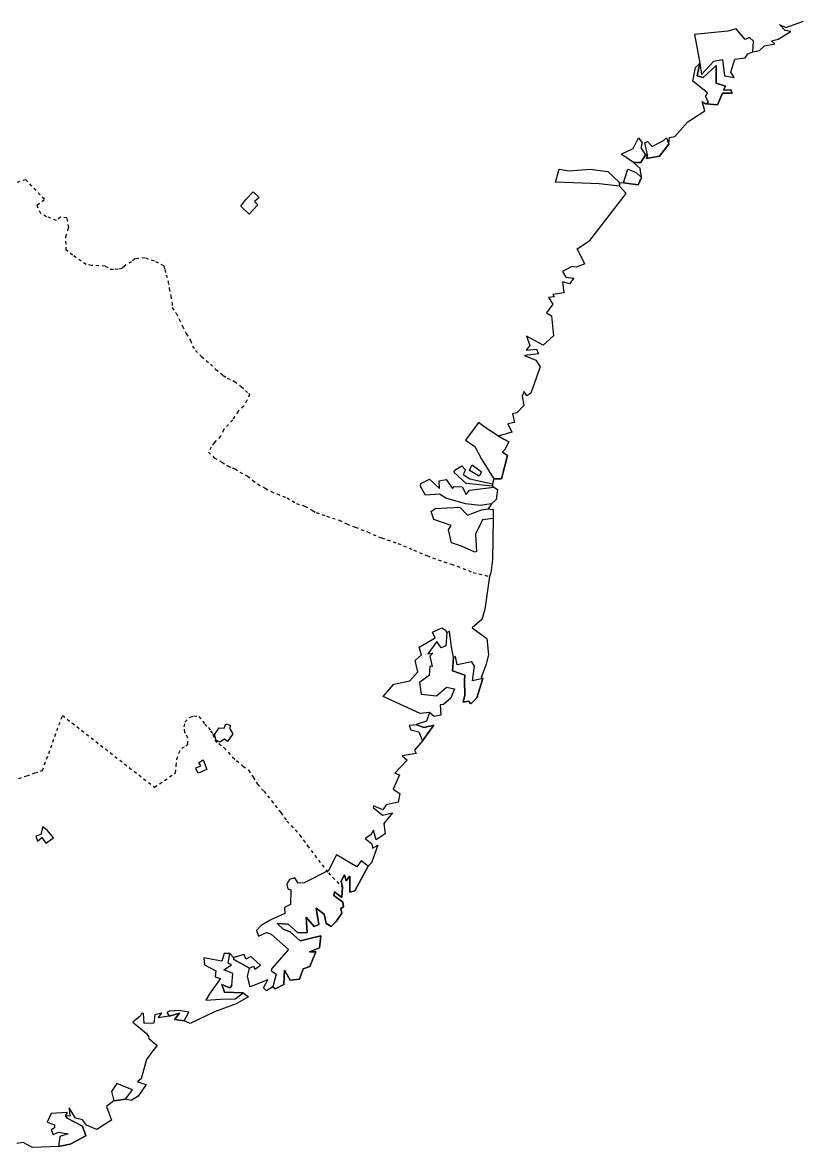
# Model space of a CAD drawing. Header units: millimetres. Extents: x 1888 to 2040, y 1705 to 1894.
# Drawn here: x 1998.55 to 2024.36, y 1787.5 to 1824.66 of the extents above; entities that cross this region are included whole.
import ezdxf

# ---------------------------------------------------------------- set-up
doc = ezdxf.new("R2010")
doc.units = ezdxf.units.MM
doc.linetypes.add('HIDDEN', pattern=[0.375, 0.25, -0.125])

# ---------------------------------------------------------------- blocks, each defined once
blk = doc.blocks.new('mall')
at = {"linetype": 'Continuous'}
for p, q in [((-1035, -12408), (-1231, -12203)), ((-1231, -12203), (-1023, -12309)), ((-1023, -12309), (-434, -12096)), ((-2930, -12425), (-4038, -12536)), ((-4038, -12536), (-3859, -13481)), ((-2664, -12350), (-2930, -12425)), ((-2358, -12699), (-2664, -12350)), ((-1276, -12693), (-848, -12436)), ((-848, -12436), (-1035, -12408)), ((-2223, -12635), (-2358, -12699)), ((-2090, -12756), (-2223, -12635)), ((-2110, -13105), (-2090, -12756)), ((-1885, -13063), (-1722, -12908)), ((-1722, -12908), (-1387, -12845)), ((-1487, -12749), (-1276, -12693)), ((-1387, -12845), (-1487, -12749)), ((-3393, -13423), (-3108, -13360)), ((-3393, -13423), (-3108, -13360)), ((-3108, -13360), (-3042, -13902)), ((-3108, -13360), (-3042, -13902)), ((-2833, -13783), (-2702, -13351)), ((-2833, -13783), (-2702, -13351)), ((-2702, -13351), (-2362, -13313)), ((-2702, -13351), (-2362, -13313)), ((-2362, -13313), (-2270, -13179)), ((-2362, -13313), (-2270, -13179)), ((-2270, -13179), (-2110, -13105)), ((-2270, -13179), (-2110, -13105)), ((-2110, -13105), (-1885, -13063)), ((-4091, -14073), (-4007, -13629)), ((-4007, -13629), (-3859, -13481)), ((-3949, -13898), (-3859, -13481)), ((-3859, -13481), (-3949, -13898)), ((-3859, -13481), (-3810, -13853)), ((-3859, -13481), (-3810, -13853)), ((-3810, -13853), (-3393, -13423)), ((-3810, -13853), (-3393, -13423)), ((-3320, -13557), (-3752, -13959)), ((-3752, -13959), (-3320, -13557)), ((-3322, -14148), (-3320, -13557)), ((-3320, -13557), (-3322, -14148)), ((-3607, -14467), (-4091, -14073)), ((-3752, -13959), (-3949, -13898)), ((-3949, -13898), (-3752, -13959)), ((-3042, -13902), (-2725, -13954)), ((-3042, -13902), (-2725, -13954)), ((-2725, -13954), (-2833, -13783)), ((-2725, -13954), (-2833, -13783)), ((-3678, -14585), (-3607, -14467)), ((-3010, -14248), (-3322, -14148)), ((-3322, -14148), (-3010, -14248)), ((-3279, -14858), (-3109, -14480)), ((-3109, -14480), (-3279, -14858)), ((-3109, -14480), (-2787, -14474)), ((-2787, -14474), (-3109, -14480)), ((-3076, -14375), (-3010, -14248)), ((-3010, -14248), (-3076, -14375)), ((-2832, -14367), (-3076, -14375)), ((-3076, -14375), (-2832, -14367)), ((-2787, -14474), (-2832, -14367)), ((-2832, -14367), (-2787, -14474)), ((-3698, -15061), (-3788, -14754)), ((-3788, -14754), (-3662, -14822)), ((-3575, -14767), (-3678, -14585)), ((-3662, -14822), (-3575, -14767)), ((-3662, -14822), (-3279, -14858)), ((-3279, -14858), (-3662, -14822)), ((-4261, -15426), (-3698, -15061)), ((-4692, -15907), (-4261, -15426)), ((-6062, -16301), (-5887, -15947)), ((-5887, -15947), (-5770, -16118)), ((-5064, -16040), (-4959, -15948)), ((-4959, -15948), (-4890, -16157)), ((-4890, -16157), (-4862, -15939)), ((-4862, -15939), (-4692, -15907)), ((-6455, -16491), (-6062, -16301)), ((-5770, -16118), (-5815, -16280)), ((-5815, -16280), (-5654, -16508)), ((-5675, -16120), (-5589, -16071)), ((-5595, -16511), (-5675, -16120)), ((-5589, -16071), (-5436, -16233)), ((-5436, -16233), (-5064, -16040)), ((-5193, -16560), (-4890, -16157)), ((-4890, -16157), (-5193, -16560)), ((-6056, -16762), (-6455, -16491)), ((-5810, -16762), (-5654, -16508)), ((-5654, -16508), (-5810, -16762)), ((-5654, -16508), (-5595, -16511)), ((-5595, -16511), (-5623, -16634)), ((-5623, -16634), (-5595, -16511)), ((-5623, -16634), (-5193, -16560)), ((-5193, -16560), (-5623, -16634)), ((-8627, -17412), (-8507, -16983)), ((-8507, -16983), (-8179, -17044)), ((-8179, -17044), (-7499, -16983)), ((-7499, -16983), (-6896, -17062)), ((-6896, -17062), (-6514, -17426)), ((-6387, -17434), (-6237, -16983)), ((-6237, -16983), (-5964, -17092)), ((-6056, -16762), (-5810, -16762)), ((-5836, -16968), (-6056, -16762)), ((-5810, -16762), (-6056, -16762)), ((-5964, -17092), (-5789, -17261)), ((-5789, -17261), (-5836, -16968)), ((-7190, -17472), (-8627, -17412)), ((-6517, -17546), (-6514, -17426)), ((-6514, -17426), (-6517, -17546)), ((-6514, -17426), (-6387, -17434)), ((-6387, -17434), (-5898, -17502)), ((-5898, -17502), (-6387, -17434)), ((-5898, -17502), (-5789, -17261)), ((-5789, -17261), (-5898, -17502)), ((-18860, -17985), (-18621, -17735)), ((-18621, -17735), (-18427, -17926)), ((-7501, -19340), (-6298, -17787)), ((-6517, -17546), (-7190, -17472)), ((-6298, -17787), (-6517, -17546)), ((-19027, -18211), (-18860, -17985)), ((-18473, -18163), (-18753, -18469)), ((-18427, -17926), (-18575, -18056)), ((-18575, -18056), (-18473, -18163)), ((-18753, -18469), (-19027, -18211)), ((-7916, -19621), (-7501, -19340)), ((-7665, -20116), (-7916, -19621)), ((-8095, -20203), (-8403, -20365)), ((-8403, -20365), (-8290, -20549)), ((-7950, -20222), (-8095, -20203)), ((-7665, -20116), (-7950, -20222)), ((-8171, -20772), (-8404, -20709)), ((-8404, -20709), (-8355, -21074)), ((-8290, -20549), (-8025, -20587)), ((-8025, -20587), (-8171, -20772)), ((-8355, -21074), (-8717, -21119)), ((-8717, -21119), (-8676, -21207)), ((-8723, -21447), (-8924, -21725)), ((-8676, -21207), (-8863, -21221)), ((-8863, -21221), (-8723, -21447)), ((-8924, -21725), (-8759, -21833)), ((-8759, -21833), (-8701, -22489)), ((-9038, -22802), (-9592, -22503)), ((-9592, -22503), (-9474, -22808)), ((-8701, -22489), (-9038, -22802)), ((-9474, -22808), (-9603, -22959)), ((-9603, -22959), (-9260, -22929)), ((-9260, -22929), (-9191, -23083)), ((-9191, -23083), (-9650, -23144)), ((-9650, -23144), (-9284, -23290)), ((-9284, -23290), (-9136, -23510)), ((-9136, -23510), (-9443, -24383)), ((-9670, -24325), (-9734, -24481)), ((-9734, -24481), (-9676, -24791)), ((-9574, -24469), (-9670, -24325)), ((-9443, -24383), (-9574, -24469)), ((-9676, -24791), (-9913, -25038)), ((-9913, -25038), (-10047, -25065)), ((-10047, -25065), (-9984, -25354)), ((-11288, -25506), (-11610, -25938)), ((-11176, -25352), (-11288, -25506)), ((-10955, -25520), (-11176, -25352)), ((-10483, -25825), (-10955, -25520)), ((-9984, -25354), (-10203, -25393)), ((-10203, -25393), (-10071, -25666)), ((-11610, -25938), (-11293, -26144)), ((-10071, -25666), (-10522, -25805)), ((-10522, -25805), (-10483, -25825)), ((-10483, -25825), (-10167, -25986)), ((-10167, -25986), (-10483, -25825)), ((-10167, -25986), (-10295, -26228)), ((-10295, -26228), (-10167, -25986)), ((-11293, -26144), (-11078, -26563)), ((-10295, -26228), (-10379, -26333)), ((-10379, -26333), (-10295, -26228)), ((-10379, -26333), (-10220, -26439)), ((-10220, -26439), (-10379, -26333)), ((-11436, -26856), (-11386, -26749)), ((-11386, -26749), (-11076, -26980)), ((-11078, -26563), (-10666, -27216)), ((-10220, -26439), (-10411, -27216)), ((-10411, -27216), (-10220, -26439)), ((-11995, -26997), (-11921, -26906)), ((-11587, -27372), (-11995, -26997)), ((-11921, -26906), (-11729, -26782)), ((-11729, -26782), (-11601, -26912)), ((-11601, -26912), (-11678, -27074)), ((-11678, -27074), (-11462, -27213)), ((-11473, -26934), (-11436, -26856)), ((-11154, -27124), (-11473, -26934)), ((-11076, -26980), (-11154, -27124)), ((-13095, -27469), (-13084, -27364)), ((-12926, -27757), (-13095, -27469)), ((-13084, -27364), (-12799, -27229)), ((-12799, -27229), (-12462, -27536)), ((-12474, -27274), (-12242, -27232)), ((-12462, -27536), (-12474, -27274)), ((-12242, -27232), (-12029, -27534)), ((-12029, -27534), (-11976, -27467)), ((-11976, -27467), (-11720, -27477)), ((-11720, -27477), (-11582, -27726)), ((-10707, -27459), (-11587, -27372)), ((-11472, -27590), (-10664, -27493)), ((-11462, -27213), (-10717, -27375)), ((-10666, -27216), (-10717, -27375)), ((-10717, -27375), (-10707, -27459)), ((-10717, -27375), (-10707, -27459)), ((-10707, -27459), (-10664, -27493)), ((-10411, -27216), (-10666, -27216)), ((-10666, -27216), (-10411, -27216)), ((-10664, -27493), (-10549, -27561)), ((-10664, -27493), (-10549, -27561)), ((-12467, -27715), (-12926, -27757)), ((-12251, -27847), (-12467, -27715)), ((-11604, -28038), (-12251, -27847)), ((-11582, -27726), (-11472, -27590)), ((-10549, -27561), (-10588, -27900)), ((-10549, -27561), (-10588, -27900)), ((-12739, -28289), (-12604, -28191)), ((-12604, -28191), (-11796, -28153)), ((-11796, -28153), (-11533, -28414)), ((-11119, -28090), (-11604, -28038)), ((-11533, -28414), (-11079, -28234)), ((-10742, -28035), (-11119, -28090)), ((-11079, -28234), (-10853, -28209)), ((-10742, -28035), (-10853, -28209)), ((-10853, -28209), (-10695, -28224)), ((-10853, -28209), (-10695, -28224)), ((-10588, -27900), (-10742, -28035)), ((-10588, -27900), (-10742, -28035)), ((-10695, -28224), (-10693, -28526)), ((-10695, -28224), (-10693, -28526)), ((-12650, -28556), (-12739, -28289)), ((-12079, -28749), (-12650, -28556)), ((-11045, -28569), (-11277, -29039)), ((-10693, -28526), (-11045, -28569)), ((-10693, -28526), (-10708, -29882)), ((-12164, -28902), (-12079, -28749)), ((-12071, -29324), (-12164, -28902)), ((-11734, -29440), (-12071, -29324)), ((-11277, -29039), (-11239, -29618)), ((-11291, -29631), (-11734, -29440)), ((-11239, -29618), (-11291, -29631)), ((-10708, -29882), (-10769, -30318)), ((-10807, -30437), (-10964, -31512)), ((-10769, -30318), (-10807, -30437)), ((-10964, -31512), (-11062, -31856)), ((-11062, -31856), (-11381, -32137)), ((-12698, -32273), (-12383, -32131)), ((-12609, -32467), (-12698, -32273)), ((-12383, -32131), (-12269, -32212)), ((-12269, -32212), (-12219, -32283)), ((-12219, -32283), (-12250, -32724)), ((-12219, -32283), (-12250, -32724)), ((-12133, -32259), (-12219, -32283)), ((-12063, -32765), (-12133, -32259)), ((-11381, -32137), (-10905, -32489)), ((-13134, -32775), (-12609, -32467)), ((-12550, -32584), (-12845, -32997)), ((-12550, -32584), (-12845, -32997)), ((-12408, -32797), (-12550, -32584)), ((-12408, -32797), (-12550, -32584)), ((-10905, -32489), (-10843, -33023)), ((-13270, -33214), (-13057, -33028)), ((-13057, -33028), (-13134, -32775)), ((-12845, -32997), (-12684, -32967)), ((-12845, -32997), (-12684, -32967)), ((-12684, -32967), (-12782, -33074)), ((-12684, -32967), (-12782, -33074)), ((-12250, -32724), (-12408, -32797)), ((-12250, -32724), (-12408, -32797)), ((-12003, -33113), (-12063, -32765)), ((-10843, -33023), (-10932, -33365)), ((-13181, -33586), (-13270, -33214)), ((-12783, -33400), (-12803, -33708)), ((-12783, -33400), (-12803, -33708)), ((-12706, -33413), (-12783, -33400)), ((-12706, -33413), (-12783, -33400)), ((-12782, -33074), (-12706, -33413)), ((-12782, -33074), (-12706, -33413)), ((-12039, -33550), (-12003, -33113)), ((-12003, -33113), (-12039, -33550)), ((-11934, -33082), (-12003, -33113)), ((-11885, -33361), (-11934, -33082)), ((-11394, -33259), (-11885, -33361)), ((-11307, -33399), (-11394, -33259)), ((-11377, -33888), (-11307, -33399)), ((-10932, -33365), (-11082, -33779)), ((-13448, -33890), (-13181, -33586)), ((-12803, -33708), (-13120, -33936)), ((-12803, -33708), (-13120, -33936)), ((-11624, -33693), (-12039, -33550)), ((-12039, -33550), (-11624, -33693)), ((-11635, -33882), (-11624, -33693)), ((-11624, -33693), (-11635, -33882)), ((-11033, -33810), (-11377, -33888)), ((-11033, -33810), (-11230, -34450)), ((-11230, -34450), (-11033, -33810)), ((-11082, -33779), (-11033, -33810)), ((-14327, -34400), (-13977, -33990)), ((-13977, -33990), (-13448, -33890)), ((-13120, -33936), (-13073, -34327)), ((-13120, -33936), (-13073, -34327)), ((-12558, -34384), (-12231, -34091)), ((-12558, -34384), (-12231, -34091)), ((-12231, -34091), (-11966, -34145)), ((-12231, -34091), (-11966, -34145)), ((-11966, -34145), (-12090, -34459)), ((-11966, -34145), (-12090, -34459)), ((-11629, -34354), (-11635, -33882)), ((-11635, -33882), (-11629, -34354)), ((-13105, -34964), (-14327, -34400)), ((-13073, -34327), (-12558, -34384)), ((-13073, -34327), (-12558, -34384)), ((-12090, -34459), (-12328, -34664)), ((-12090, -34459), (-12328, -34664)), ((-11685, -34591), (-11629, -34354)), ((-11629, -34354), (-11685, -34591)), ((-11230, -34450), (-11432, -34645)), ((-11432, -34645), (-11230, -34450)), ((-12328, -34664), (-12440, -34674)), ((-12328, -34664), (-12440, -34674)), ((-12440, -34674), (-12421, -35016)), ((-12440, -34674), (-12421, -35016)), ((-11508, -34561), (-11685, -34591)), ((-11685, -34591), (-11508, -34561)), ((-11432, -34645), (-11508, -34561)), ((-11508, -34561), (-11432, -34645)), ((-12895, -35217), (-13238, -35330)), ((-12791, -34929), (-13105, -34964)), ((-12791, -34929), (-12895, -35217)), ((-12642, -35067), (-12791, -34929)), ((-12642, -35067), (-12791, -34929)), ((-12421, -35016), (-12642, -35067)), ((-12421, -35016), (-12642, -35067)), ((-19904, -35653), (-19748, -35435)), ((-19852, -35821), (-19904, -35653)), ((-19748, -35435), (-19576, -35449)), ((-19576, -35449), (-19529, -35300)), ((-19529, -35300), (-19380, -35354)), ((-19289, -35636), (-19471, -35893)), ((-19380, -35354), (-19391, -35472)), ((-19391, -35472), (-19289, -35636)), ((-13222, -35339), (-13468, -35362)), ((-13468, -35362), (-13409, -35501)), ((-13409, -35501), (-13150, -35570)), ((-13238, -35330), (-13222, -35339)), ((-13222, -35339), (-12969, -35428)), ((-12969, -35428), (-13222, -35339)), ((-13150, -35570), (-13021, -35866)), ((-12647, -35347), (-13021, -35866)), ((-13021, -35866), (-12647, -35347)), ((-12969, -35428), (-12647, -35347)), ((-12647, -35347), (-12969, -35428)), ((-19851, -35840), (-19852, -35821)), ((-19728, -35908), (-19851, -35840)), ((-19570, -35810), (-19728, -35908)), ((-19471, -35893), (-19570, -35810)), ((-13021, -35866), (-13292, -36175)), ((-13240, -36289), (-13703, -36364)), ((-13703, -36364), (-13527, -36505)), ((-13292, -36175), (-13240, -36289)), ((-20516, -36758), (-20356, -36687)), ((-20485, -36857), (-20516, -36758)), ((-20420, -36577), (-20271, -36496)), ((-20356, -36687), (-20420, -36577)), ((-20271, -36496), (-20148, -36815)), ((-13527, -36505), (-13935, -36930)), ((-20441, -36935), (-20485, -36857)), ((-20148, -36815), (-20441, -36935)), ((-13788, -36994), (-13994, -37466)), ((-13935, -36930), (-13788, -36994)), ((-13994, -37466), (-13770, -37604)), ((-13830, -37897), (-14226, -37979)), ((-13770, -37604), (-13830, -37897)), ((-14644, -38011), (-14651, -38067)), ((-14651, -38067), (-14345, -38318)), ((-14336, -38149), (-14644, -38011)), ((-14345, -38318), (-14019, -38241)), ((-14226, -37979), (-14336, -38149)), ((-14019, -38241), (-14300, -38594)), ((-14300, -38594), (-14263, -38934)), ((-25634, -38964), (-25804, -39015)), ((-25804, -39015), (-25748, -39182)), ((-25571, -38711), (-25634, -38964)), ((-25425, -38821), (-25571, -38711)), ((-25216, -39069), (-25425, -38821)), ((-14733, -38967), (-14916, -39095)), ((-14646, -38818), (-14733, -38967)), ((-14557, -39139), (-14646, -38818)), ((-14263, -38934), (-14557, -39139)), ((-25748, -39182), (-25607, -39054)), ((-25607, -39054), (-25469, -39245)), ((-25469, -39245), (-25216, -39069)), ((-14916, -39095), (-14704, -39269)), ((-14497, -39312), (-14712, -39901)), ((-14704, -39269), (-14676, -39413)), ((-14676, -39413), (-14497, -39312)), ((-15871, -39634), (-16128, -40153)), ((-15196, -40032), (-15871, -39634)), ((-14817, -40002), (-15260, -40816)), ((-15260, -40816), (-14817, -40002)), ((-15055, -39831), (-15196, -40032)), ((-14817, -40002), (-15055, -39831)), ((-14712, -39901), (-14817, -40002)), ((-17423, -40441), (-17509, -40605)), ((-17241, -40386), (-17423, -40441)), ((-17131, -40570), (-17241, -40386)), ((-16128, -40153), (-16941, -40558)), ((-15607, -40291), (-15719, -40501)), ((-15719, -40501), (-15607, -40291)), ((-15719, -40501), (-15673, -40700)), ((-15673, -40700), (-15719, -40501)), ((-15549, -40490), (-15607, -40291)), ((-15607, -40291), (-15549, -40490)), ((-15426, -40340), (-15549, -40490)), ((-15549, -40490), (-15426, -40340)), ((-15425, -40870), (-15426, -40340)), ((-15426, -40340), (-15425, -40870)), ((-17509, -40605), (-17481, -40758)), ((-17481, -40758), (-17376, -40786)), ((-17376, -40786), (-17390, -41275)), ((-16941, -40558), (-17131, -40570)), ((-15935, -40854), (-15959, -40977)), ((-15959, -40977), (-15935, -40854)), ((-15692, -41045), (-15935, -40854)), ((-15935, -40854), (-15692, -41045)), ((-15673, -40700), (-15692, -41045)), ((-15692, -41045), (-15673, -40700)), ((-15260, -40816), (-15425, -40870)), ((-15425, -40870), (-15260, -40816)), ((-15959, -40977), (-15660, -41200)), ((-15660, -41200), (-15959, -40977)), ((-15660, -41200), (-15633, -41354)), ((-15633, -41354), (-15660, -41200)), ((-17577, -41567), (-18019, -41767)), ((-17390, -41275), (-17587, -41373)), ((-17587, -41373), (-17577, -41567)), ((-16279, -41591), (-16539, -41393)), ((-16539, -41393), (-16454, -41935)), ((-16454, -41935), (-16539, -41393)), ((-16539, -41393), (-16279, -41591)), ((-16211, -41894), (-16279, -41591)), ((-16279, -41591), (-16211, -41894)), ((-15695, -41556), (-15875, -41829)), ((-15875, -41829), (-15695, -41556)), ((-15633, -41354), (-15724, -41399)), ((-15724, -41399), (-15633, -41354)), ((-15724, -41399), (-15695, -41556)), ((-15695, -41556), (-15724, -41399)), ((-18353, -41961), (-18511, -42133)), ((-18019, -41767), (-18353, -41961)), ((-17465, -41922), (-17827, -41901)), ((-17827, -41901), (-17630, -42089)), ((-17630, -42089), (-17827, -41901)), ((-17827, -41901), (-17465, -41922)), ((-17151, -42206), (-17465, -41922)), ((-17465, -41922), (-17151, -42206)), ((-16609, -42000), (-16873, -41695)), ((-16873, -41695), (-16837, -42197)), ((-16837, -42197), (-16873, -41695)), ((-16873, -41695), (-16609, -42000)), ((-16454, -41935), (-16609, -42000)), ((-16609, -42000), (-16454, -41935)), ((-16048, -41995), (-16211, -41894)), ((-16211, -41894), (-16048, -41995)), ((-15875, -41829), (-16048, -41995)), ((-16048, -41995), (-15875, -41829)), ((-18511, -42133), (-18449, -42321)), ((-18449, -42321), (-18177, -42202)), ((-18177, -42202), (-18024, -42254)), ((-18024, -42254), (-17454, -42763)), ((-17630, -42089), (-17399, -42179)), ((-17399, -42179), (-17630, -42089)), ((-17399, -42179), (-17072, -42468)), ((-17072, -42468), (-17399, -42179)), ((-16837, -42197), (-17151, -42206)), ((-17151, -42206), (-16837, -42197)), ((-17072, -42468), (-16386, -42303)), ((-16386, -42303), (-17072, -42468)), ((-16386, -42303), (-16430, -42701)), ((-16430, -42701), (-16386, -42303)), ((-16430, -42701), (-16756, -42830)), ((-16756, -42830), (-16430, -42701)), ((-19653, -43145), (-20252, -43037)), ((-20252, -43037), (-20226, -43265)), ((-19583, -42889), (-19653, -43145)), ((-19395, -42885), (-19583, -42889)), ((-19447, -43214), (-19395, -42885)), ((-19447, -43214), (-19395, -42885)), ((-19269, -43017), (-19395, -42885)), ((-18916, -42919), (-19269, -43017)), ((-19264, -43093), (-19269, -43017)), ((-19269, -43017), (-19264, -43093)), ((-18739, -43372), (-19264, -43093)), ((-19264, -43093), (-18739, -43372)), ((-18867, -43074), (-18916, -42919)), ((-18698, -42986), (-18867, -43074)), ((-18375, -43281), (-18698, -42986)), ((-17454, -42763), (-18002, -43391)), ((-16756, -42830), (-16546, -42831)), ((-16546, -42831), (-16756, -42830)), ((-16546, -42831), (-16750, -43325)), ((-16750, -43325), (-16546, -42831)), ((-20226, -43265), (-19859, -43467)), ((-19859, -43467), (-19879, -43661)), ((-19588, -43427), (-19342, -43267)), ((-19588, -43427), (-19342, -43267)), ((-19299, -43553), (-19588, -43427)), ((-19299, -43553), (-19588, -43427)), ((-19342, -43267), (-19447, -43214)), ((-19342, -43267), (-19447, -43214)), ((-18806, -43648), (-18739, -43372)), ((-18739, -43372), (-18613, -43313)), ((-18613, -43313), (-18572, -43408)), ((-18572, -43408), (-18375, -43281)), ((-18002, -43391), (-18025, -43456)), ((-18025, -43456), (-17857, -43571)), ((-17590, -43443), (-17607, -43918)), ((-17607, -43918), (-17590, -43443)), ((-17395, -43767), (-17590, -43443)), ((-17590, -43443), (-17395, -43767)), ((-16965, -43396), (-17093, -43743)), ((-17093, -43743), (-16965, -43396)), ((-16750, -43325), (-16965, -43396)), ((-16965, -43396), (-16750, -43325)), ((-19696, -43714), (-20068, -44217)), ((-19879, -43661), (-19696, -43714)), ((-19322, -43951), (-19299, -43553)), ((-19322, -43951), (-19299, -43553)), ((-18725, -43990), (-18806, -43648)), ((-18136, -43763), (-18725, -43990)), ((-18280, -44022), (-18136, -43763)), ((-17857, -43571), (-17969, -43994)), ((-17093, -43743), (-17395, -43767)), ((-17395, -43767), (-17093, -43743)), ((-19394, -44026), (-19659, -43911)), ((-19659, -43911), (-19572, -44168)), ((-19572, -44168), (-19659, -43911)), ((-19659, -43911), (-19394, -44026)), ((-19572, -44168), (-18948, -44184)), ((-18948, -44184), (-19572, -44168)), ((-19322, -43951), (-19394, -44026)), ((-19394, -44026), (-19322, -43951)), ((-19213, -44390), (-18948, -44184)), ((-18948, -44184), (-18773, -44322)), ((-18179, -44125), (-18280, -44022)), ((-17969, -43994), (-18179, -44125)), ((-17899, -44057), (-17969, -43994)), ((-17969, -43994), (-17899, -44057)), ((-17607, -43918), (-17899, -44057)), ((-17899, -44057), (-17607, -43918)), ((-20068, -44217), (-20191, -44435)), ((-20191, -44435), (-19704, -44402)), ((-19182, -44557), (-19896, -44820)), ((-19704, -44402), (-19213, -44390)), ((-18773, -44322), (-19182, -44557)), ((-22316, -44869), (-22359, -44965)), ((-22243, -44869), (-22316, -44869)), ((-22226, -45204), (-22243, -44869)), ((-21873, -44911), (-21906, -45189)), ((-21640, -44862), (-21873, -44911)), ((-21756, -45019), (-21640, -44862)), ((-21393, -44960), (-21756, -45019)), ((-21390, -44798), (-21476, -44835)), ((-21476, -44835), (-21393, -44960)), ((-21055, -44865), (-21393, -44960)), ((-21393, -44960), (-21055, -44865)), ((-21074, -44774), (-21390, -44798)), ((-21220, -45075), (-21055, -44865)), ((-21055, -44865), (-21220, -45075)), ((-20745, -44825), (-21074, -44774)), ((-20901, -45111), (-20745, -44825)), ((-19896, -44820), (-20699, -45206)), ((-22359, -44965), (-22598, -45156)), ((-22598, -45156), (-22152, -45529)), ((-21906, -45189), (-22226, -45204)), ((-20901, -45111), (-21220, -45075)), ((-21220, -45075), (-20901, -45111)), ((-20699, -45206), (-20901, -45111)), ((-22152, -45529), (-22076, -45629)), ((-22076, -45629), (-22072, -45694)), ((-22072, -45694), (-21790, -45930)), ((-21790, -45930), (-21952, -46115)), ((-22149, -46394), (-22325, -47034)), ((-21952, -46115), (-22149, -46394)), ((-23122, -47188), (-23306, -47448)), ((-22610, -47395), (-23122, -47188)), ((-22325, -47034), (-22447, -47132)), ((-22447, -47132), (-22159, -47221)), ((-23306, -47448), (-23224, -47760)), ((-22844, -47699), (-22610, -47395)), ((-22159, -47221), (-22420, -47605)), ((-23224, -47760), (-23467, -47942)), ((-22844, -47699), (-23224, -47760)), ((-23224, -47760), (-22844, -47699)), ((-22654, -47743), (-22844, -47699)), ((-22420, -47605), (-22654, -47743)), ((-25295, -48176), (-25427, -48462)), ((-24763, -48143), (-25295, -48176)), ((-24822, -48256), (-24763, -48143)), ((-24685, -48259), (-24822, -48256)), ((-24822, -48256), (-24770, -48324)), ((-24770, -48324), (-24822, -48256)), ((-24490, -48332), (-24699, -47989)), ((-24699, -47989), (-24685, -48259)), ((-23467, -47942), (-23300, -48400)), ((-25427, -48462), (-25189, -48547)), ((-25190, -48647), (-25299, -48713)), ((-25189, -48547), (-25190, -48647)), ((-24770, -48324), (-24264, -48588)), ((-24264, -48588), (-24770, -48324)), ((-24265, -48388), (-24490, -48332)), ((-24125, -48562), (-24265, -48388)), ((-24264, -48588), (-24150, -48911)), ((-24150, -48911), (-24264, -48588)), ((-23787, -48698), (-24125, -48562)), ((-23572, -48556), (-23787, -48698)), ((-23300, -48400), (-23572, -48556)), ((-25299, -48713), (-25226, -48872)), ((-25226, -48872), (-25058, -48789)), ((-25058, -48789), (-24738, -48851)), ((-25014, -48938), (-25051, -49269)), ((-24738, -48851), (-25014, -48938)), ((-24150, -48911), (-24667, -49191)), ((-24667, -49191), (-24150, -48911)), ((-26222, -49136), (-26433, -49167)), ((-25918, -49298), (-26222, -49136)), ((-25051, -49269), (-25918, -49298)), ((-24667, -49191), (-25051, -49269)), ((-25051, -49269), (-24667, -49191))]:
    blk.add_line(p, q, dxfattribs=at)
at = {"linetype": 'HIDDEN'}
for p, q in [((-26140, -17333), (-26660, -17497)), ((-25521, -17980), (-26140, -17333)), ((-25765, -18173), (-25521, -17980)), ((-25640, -18452), (-25765, -18173)), ((-25452, -18554), (-25640, -18452)), ((-25120, -18679), (-25452, -18554)), ((-24984, -18571), (-25120, -18679)), ((-24777, -18591), (-24984, -18571)), ((-24812, -19213), (-24713, -18908)), ((-24713, -18908), (-24777, -18591)), ((-24799, -19661), (-24812, -19213)), ((-24587, -19826), (-24799, -19661)), ((-24142, -20138), (-24587, -19826)), ((-22643, -20043), (-22878, -20181)), ((-22531, -19951), (-22643, -20043)), ((-22207, -19915), (-22531, -19951)), ((-21887, -20025), (-22207, -19915)), ((-21570, -20175), (-21887, -20025)), ((-23968, -20166), (-24142, -20138)), ((-23517, -20184), (-23968, -20166)), ((-23517, -20184), (-23341, -20285)), ((-23341, -20285), (-23189, -20288)), ((-23189, -20288), (-23063, -20280)), ((-23063, -20280), (-22948, -20245)), ((-22948, -20245), (-22878, -20181)), ((-21570, -20175), (-21545, -20297)), ((-21545, -20297), (-21495, -20472)), ((-21495, -20472), (-21433, -20692)), ((-21433, -20692), (-21394, -20930)), ((-21394, -20930), (-21347, -21167)), ((-21347, -21167), (-21304, -21386)), ((-21304, -21386), (-21299, -21557)), ((-21299, -21557), (-21171, -21737)), ((-21171, -21737), (-21069, -21944)), ((-21069, -21944), (-20952, -22166)), ((-20952, -22166), (-20833, -22414)), ((-20833, -22414), (-20691, -22640)), ((-20691, -22640), (-20625, -22830)), ((-20625, -22830), (-20529, -22974)), ((-20529, -22974), (-20330, -23173)), ((-20330, -23173), (-20035, -23426)), ((-20035, -23426), (-19855, -23597)), ((-19855, -23597), (-19612, -23803)), ((-19612, -23803), (-19477, -23888)), ((-19477, -23888), (-19236, -23997)), ((-19236, -23997), (-19018, -24165)), ((-19018, -24165), (-18880, -24297)), ((-18880, -24297), (-18766, -24395)), ((-18738, -24419), (-18827, -24630)), ((-18766, -24395), (-18738, -24419)), ((-18933, -24817), (-19121, -24983)), ((-18827, -24630), (-18933, -24817)), ((-19299, -25264), (-19597, -25596)), ((-19121, -24983), (-19299, -25264)), ((-19597, -25596), (-19699, -25808)), ((-19699, -25808), (-19908, -26020)), ((-20007, -26169), (-20103, -26327)), ((-20103, -26327), (-19908, -26516)), ((-19908, -26020), (-20007, -26169)), ((-19908, -26516), (-19658, -26660)), ((-19658, -26660), (-19447, -26790)), ((-19447, -26790), (-19314, -26844)), ((-19314, -26844), (-19222, -26882)), ((-19222, -26882), (-19060, -26990)), ((-19060, -26990), (-18813, -27120)), ((-18813, -27120), (-18639, -27260)), ((-18639, -27260), (-18478, -27379)), ((-18478, -27379), (-18220, -27524)), ((-18220, -27524), (-18031, -27635)), ((-18031, -27635), (-17834, -27712)), ((-17834, -27712), (-17502, -27840)), ((-17502, -27840), (-17192, -28027)), ((-17192, -28027), (-16914, -28115)), ((-16914, -28115), (-16661, -28260)), ((-16661, -28260), (-16539, -28330)), ((-16539, -28330), (-16195, -28446)), ((-16195, -28446), (-15785, -28579)), ((-15785, -28579), (-15531, -28703)), ((-15531, -28703), (-15246, -28810)), ((-15246, -28810), (-14843, -28968)), ((-14843, -28968), (-14379, -29166)), ((-14379, -29166), (-13839, -29346)), ((-13839, -29346), (-13313, -29568)), ((-13313, -29568), (-12882, -29750)), ((-12882, -29750), (-12315, -29955)), ((-12315, -29955), (-12077, -30033)), ((-12077, -30033), (-11883, -30097)), ((-11883, -30097), (-11354, -30304)), ((-11354, -30304), (-10807, -30437)), ((-25582, -36847), (-24926, -35028)), ((-24926, -35028), (-21879, -37400)), ((-20901, -35400), (-20875, -35246)), ((-20875, -35246), (-20737, -35100)), ((-20737, -35100), (-20702, -35087)), ((-20702, -35087), (-20584, -35041)), ((-20584, -35041), (-20416, -35059)), ((-20416, -35059), (-20217, -35311)), ((-20876, -35580), (-20901, -35400)), ((-20860, -35611), (-20876, -35580)), ((-20780, -35770), (-20860, -35611)), ((-20217, -35311), (-20102, -35430)), ((-20102, -35430), (-20027, -35538)), ((-20027, -35538), (-19951, -35650)), ((-19951, -35650), (-19889, -35842)), ((-20984, -36106), (-20845, -36037)), ((-20845, -36037), (-20777, -35981)), ((-20777, -35981), (-20780, -35770)), ((-19889, -35842), (-19761, -35957)), ((-19761, -35957), (-19586, -36090)), ((-21143, -36476), (-21079, -36274)), ((-21079, -36274), (-20984, -36106)), ((-19586, -36090), (-19450, -36237)), ((-19450, -36237), (-19303, -36406)), ((-19303, -36406), (-19173, -36519)), ((-21192, -36927), (-21167, -36696)), ((-21167, -36696), (-21143, -36476)), ((-19173, -36519), (-18959, -36699)), ((-18959, -36699), (-18781, -36837)), ((-26374, -37115), (-26102, -37021)), ((-26102, -37021), (-25837, -36928)), ((-25837, -36928), (-25582, -36847)), ((-21879, -37400), (-21192, -36927)), ((-18781, -36837), (-18623, -37065)), ((-18623, -37065), (-18481, -37298)), ((-18481, -37298), (-18271, -37533)), ((-18271, -37533), (-18014, -37843)), ((-18014, -37843), (-17711, -38237)), ((-17711, -38237), (-17506, -38516)), ((-17506, -38516), (-17082, -38978)), ((-17082, -38978), (-16831, -39331)), ((-16831, -39331), (-16137, -40231)), ((-16137, -40231), (-15673, -40700))]:
    blk.add_line(p, q, dxfattribs=at)

msp = doc.modelspace()

# ---------------------------------------------------------------- block references
at = {"xscale": 0.001, "yscale": 0.001, "zscale": 0.001}
msp.add_blockref('mall', (2024.797, 1836.796), dxfattribs=at)

doc.saveas('drawing.dxf')
